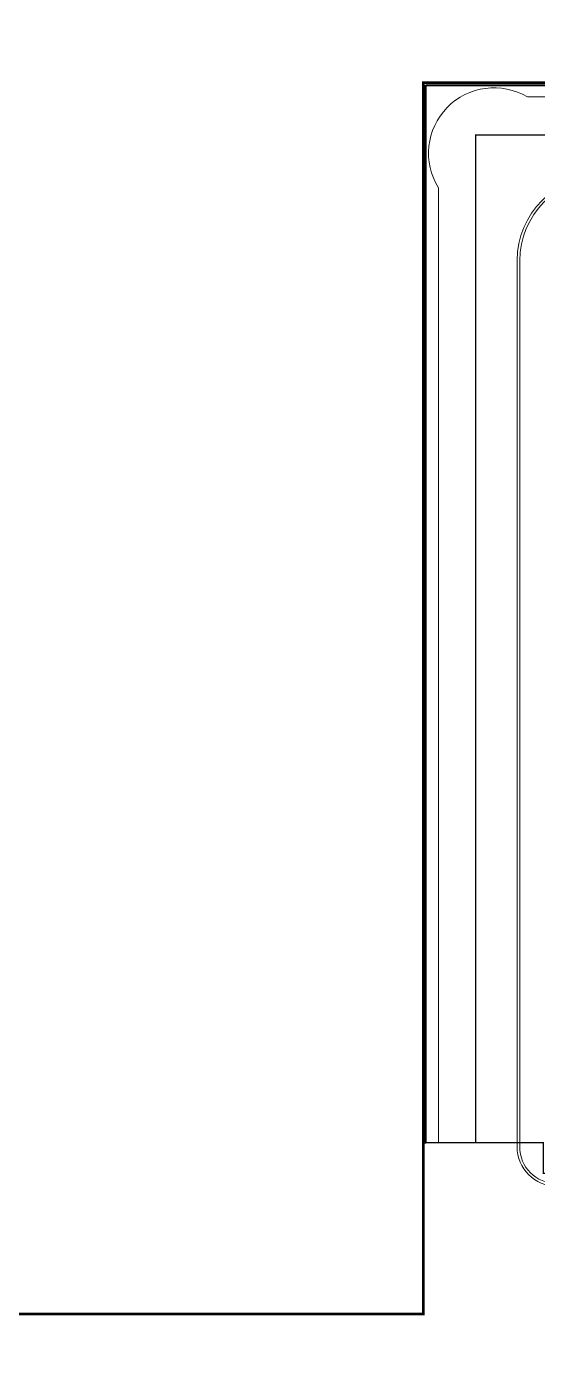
# Model space of a CAD drawing. Header units: millimetres. Extents: x 379264 to 1158416, y -283062 to 356890.
# Drawn here: x 933208 to 933987, y -27057 to -25022 of the extents above; entities that cross this region are included whole.
import ezdxf

# ---------------------------------------------------------------- set-up
doc = ezdxf.new("R2010")
doc.units = ezdxf.units.MM
for name, pattern in [('CENTER', [2, 1.25, -0.25, 0.25, -0.25]), ('keyplan TANG 1$0$Ranh dat$0$HTT Divide', [18, 10, -2, 1, -2, 1, -2]), ('keyplan TANG 1$0$Ranh dat$0$HTT Hidden 21', [3, 2, -1])]:
    doc.linetypes.add(name, pattern=pattern)
doc.layers.add('12PM. GRID', color=8, linetype='CENTER')
doc.layers.add('BLOCK C - CHI TIET THANG 7 - 15T$0$DnW', color=20, linetype='Continuous')
for name, color, linetype, lineweight in [('keyplan TANG 1$0$Hatch vat lieu', 250, 'Continuous', 5), ('keyplan TANG 1$0$Net cat Tuong', 250, 'Continuous', 40), ('keyplan TANG 1$0$Net Thay khac', 250, 'Continuous', 15), ('keyplan TANG 1$0$Ranh dat$0$CGXD', 250, 'keyplan TANG 1$0$Ranh dat$0$HTT Hidden 21', 40), ('keyplan TANG 1$0$Ranh dat$0$Ranh dat', 250, 'keyplan TANG 1$0$Ranh dat$0$HTT Divide', 40)]:
    doc.layers.add(name, color=color, linetype=linetype, lineweight=lineweight)

# ---------------------------------------------------------------- blocks, each defined once
blk = doc.blocks.new('keyplan TANG 1')
at = {"layer": 'keyplan TANG 1$0$Hatch vat lieu'}
for p, q in [((-11584.2, 83068.4), (-12334.6, 83068.5)), ((-12334.6, 83068.5), (-12334.6, 70004.3))]:
    blk.add_line(p, q, dxfattribs=at)
at = {"layer": 'keyplan TANG 1$0$Net cat Tuong'}
for p, q in [((-12366.9, 83068.5), (-12354.3, 163998.2)), ((-12354.3, 163998.2), (107549, 163991.8)), ((-12166.9, 83068.5), (-12154.3, 163798.2)), ((-12154.3, 163798.2), (107549, 163791.8)), ((107549, 163991.8), (107549, 163891.8)), ((107549, 163791.8), (107549, 163891.8)), ((-12366.9, 83068.5), (-12266.9, 83068.5)), ((-12166.9, 83068.5), (-12266.9, 83068.5))]:
    blk.add_line(p, q, dxfattribs=at)
at = {"layer": 'keyplan TANG 1$0$Net Thay khac'}
blk.add_line((-11198.3, 155953.2), (-11198.3, 83058.7), dxfattribs=at)
for points in [[(109549, 168266.7), (109549, 165700, -0.4142149), (106749, 162900), (-4407, 162900)], [(62750, 146100), (62750, 153400, 0.41421356), (59250, 156900), (1301.7, 156900, 0.41421356), (-5198.3, 150400), (-5198.3, 82750, 0.41421356), (-2198.3, 79750), (31332.6, 79750)], [(76850, 145900), (62550, 145900), (62550, 153400, 0.41421356), (59250, 156700), (1301.7, 156700, 0.41421356), (-4998.3, 150400), (-4998.3, 82750, 0.41421356), (-2198.3, 79950), (31332.6, 79950)]]:
    blk.add_lwpolyline(points, format="xyb", dxfattribs=at)
blk.add_arc((-6955.1, 158598), 5000, 59.361669, 211.935798, dxfattribs=at)
at = {"layer": 'keyplan TANG 1$0$Ranh dat$0$CGXD', "ltscale": 0.1, "const_width": 100}
blk.add_lwpolyline([(-120672.6, -2000), (101550, -2000), (101552.6, 159996.8), (-8354.5, 159998.1), (-8358.6, 83058.7)], dxfattribs=at)
at = {"layer": 'keyplan TANG 1$0$Ranh dat$0$Ranh dat', "ltscale": 0.1, "const_width": 200}
blk.add_lwpolyline([(107552.7, 163996.8), (107549.8, -12000), (-120672.6, -12000), (-121036.9, 70001.2), (-12359.3, 69993.1), (-12354.3, 163998.2), (107552.7, 163996.8)], close=True, dxfattribs=at)
at = {"layer": 'keyplan TANG 1$0$Ranh dat$0$Ranh dat', "ltscale": 0.1, "const_width": 100}
blk.add_lwpolyline([(26611.9, 80732.3), (31332.6, 75108), (31333.2, -12000), (-120672.6, -12000), (-121023.9, 69993.5), (-12357.2, 69991.8), (-12355.7, 83058.7), (-3202, 83058.7), (-3201.9, 80732.1), (26611.9, 80732.3)], dxfattribs=at)
blk = doc.blocks.new('A$C0F1F2E69')
at = {"layer": 'BLOCK C - CHI TIET THANG 7 - 15T$0$DnW', "xscale": 0.02, "yscale": 0.02, "zscale": 0.02}
blk.add_blockref('keyplan TANG 1', (1907.1, -92.8), dxfattribs=at)

msp = doc.modelspace()

# ---------------------------------------------------------------- block references
at = {"layer": '12PM. GRID'}
msp.add_blockref('A$C0F1F2E69', (932153.35, -28294.96), dxfattribs=at)

doc.saveas('drawing.dxf')
